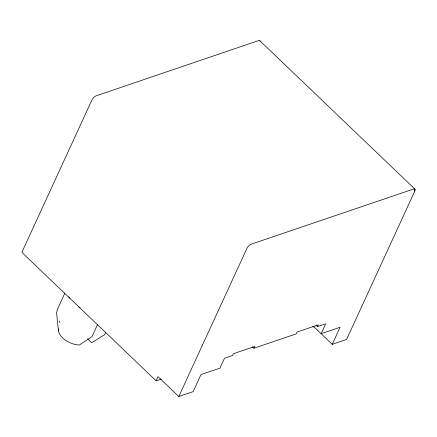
<?xml version="1.0" encoding="UTF-8"?>
<svg xmlns="http://www.w3.org/2000/svg" width="437" height="437" viewBox="0 0 437 437"><rect width="100%" height="100%" fill="white"/><g stroke="black" fill="none" stroke-linecap="round" stroke-linejoin="round"><path stroke-width="0.66" d="M64.845 293.145L57.564 309.003L56.553 312.635L58.449 330.902M97.686 324.259L91.994 336.627L79.359 345.001A16.202 9.27 24.7 0 1 58.416 328.941M105.661 332.393L104.618 334.671L91.672 342.745L87.728 338.975M260.124 41.329A4.015 1.699 -46.3 0 0 258.469 40.63L96.107 95.85A4.015 1.699 -46.3 0 0 92.027 99.767L21.85 252.335L156.118 380.829L158.041 376.645L178.799 396.506L193.143 391.628L200.987 374.58L219.926 368.134L224.471 358.264L232.588 355.5L233.413 353.708L254.711 346.465L253.886 348.256L252.433 346.869M178.799 396.506L247.047 248.123A4.015 1.699 -46.3 0 1 251.133 244.212L414.15 188.85L414.822 191.056L346.574 339.445L332.235 344.323L313.231 326.139M316.104 325.21L317.557 326.603L318.382 324.806L297.084 332.049L296.259 333.846L253.886 348.256M332.235 344.323L340.079 327.269L321.135 333.71L325.674 323.839L317.557 326.603M156.118 380.829L161.122 379.13M259.982 40.854L415.003 189.216M312.897 326.231L313.881 327.171M59.274 321.113L59.902 322.506M80.047 307.697A25.095 14.355 24.7 0 1 78.999 307.031M69.8 298.225A25.095 14.355 24.7 0 1 68.888 296.707M414.15 188.85A4.015 1.699 -46.3 0 1 414.822 191.056"/></g></svg>
